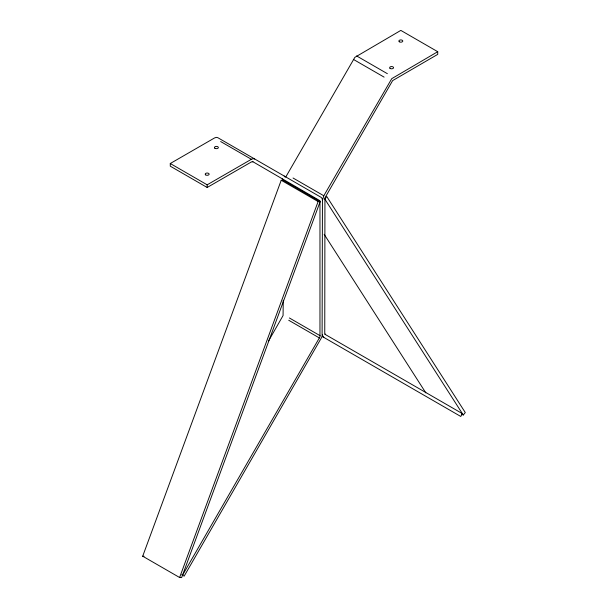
<?xml version="1.0" encoding="UTF-8"?>
<svg xmlns="http://www.w3.org/2000/svg" width="608" height="608" viewBox="0 0 608 608"><rect width="100%" height="100%" fill="white"/><g stroke="black" fill="none" stroke-linecap="round" stroke-linejoin="round"><path stroke-width="0.91" d="M181.686 574.727L184.148 576.148L322.103 336.634L322.453 200.321L323.806 195.768L391.75 78.66L437.73 51.703L437.73 54.37L392.631 80.613L324.93 197.866L324.756 333.062L325.432 334.56M252.214 161.325L319.968 200.731L319.968 336.847L182.522 575.206M142.705 556.198L281.215 180.249L283.244 180.34L320.142 201.651L181.64 577.6L179.611 577.509L142.705 556.198L144.058 556.259M179.611 577.509L318.113 201.552L320.142 201.651M285.897 176.768L354.844 57.357L400.832 30.4L437.73 51.703M268.348 341.316L283.07 315.544L283.244 300.261M463.266 415.006L465.295 412.566L326.785 196.551L324.756 198.983L463.266 415.006L461.624 414.056M253.019 161.789L251.393 161.956L207.168 187.484L170.27 166.174L170.27 163.514L214.487 137.986L216.25 137.37L217.748 137.659L321.1 197.334L322.103 198.482L322.453 200.321M170.27 163.514L207.168 184.817L251.393 159.288L253.156 158.673L254.653 158.969M356.607 55.928L387.364 73.682M353.347 59.371L384.104 77.125M293.048 178.015L323.806 195.768M220.636 141.535L251.393 159.288M281.215 180.249L318.113 201.552M324.611 334.088L462.384 413.63L460.758 416.457L322.164 336.437M289.393 317.976L320.142 335.73M288.716 320.249L319.466 338.002M284.194 176.024L285.198 177.179M282.568 178.851L283.244 180.34M323.806 337.387L322.802 336.232L322.453 334.4M324.14 234.278L425.851 392.897M207.168 184.817L207.168 187.484M390.055 68.377A1.961 1.132 0 0 0 393.414 68.111A1.961 1.132 0 0 0 391.339 66.568A1.961 1.132 0 0 0 390.055 68.377M399.281 41.747A1.961 1.132 0 0 0 402.64 41.481A1.961 1.132 0 0 0 400.566 39.93A1.961 1.132 0 0 0 399.281 41.747M214.852 148.223A1.961 1.132 0 0 0 218.211 147.964A1.961 1.132 0 0 0 216.129 146.414A1.961 1.132 0 0 0 214.852 148.223M205.626 174.861A1.961 1.132 0 0 0 208.985 174.595A1.961 1.132 0 0 0 206.91 173.044A1.961 1.132 0 0 0 205.626 174.861"/></g></svg>
